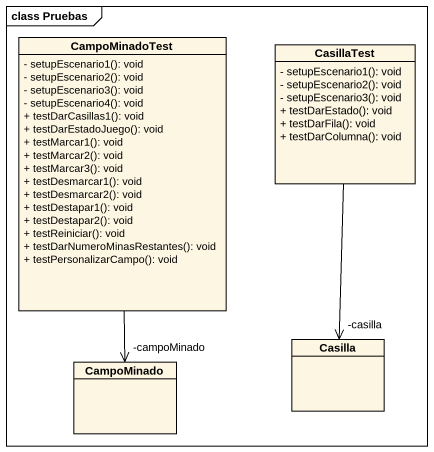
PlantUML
@startuml
mainframe class Pruebas
hide circle
hide empty members
skinparam classAttributeIconSize 0
class CampoMinadoTest {
  - setupEscenario1(): void
  - setupEscenario2(): void
  - setupEscenario3(): void
  - setupEscenario4(): void
  + testDarCasillas1(): void
  + testDarEstadoJuego(): void
  + testMarcar1(): void
  + testMarcar2(): void
  + testMarcar3(): void
  + testDesmarcar1(): void
  + testDesmarcar2(): void
  + testDestapar1(): void
  + testDestapar2(): void
  + testReiniciar(): void
  + testDarNumeroMinasRestantes(): void
  + testPersonalizarCampo(): void
}
class CasillaTest {
  - setupEscenario1(): void
  - setupEscenario2(): void
  - setupEscenario3(): void
  + testDarEstado(): void
  + testDarFila(): void
  + testDarColumna(): void
}
class Casilla
class CampoMinado
CampoMinadoTest --> "-campoMinado" CampoMinado
CasillaTest --> "-casilla" Casilla
@enduml
